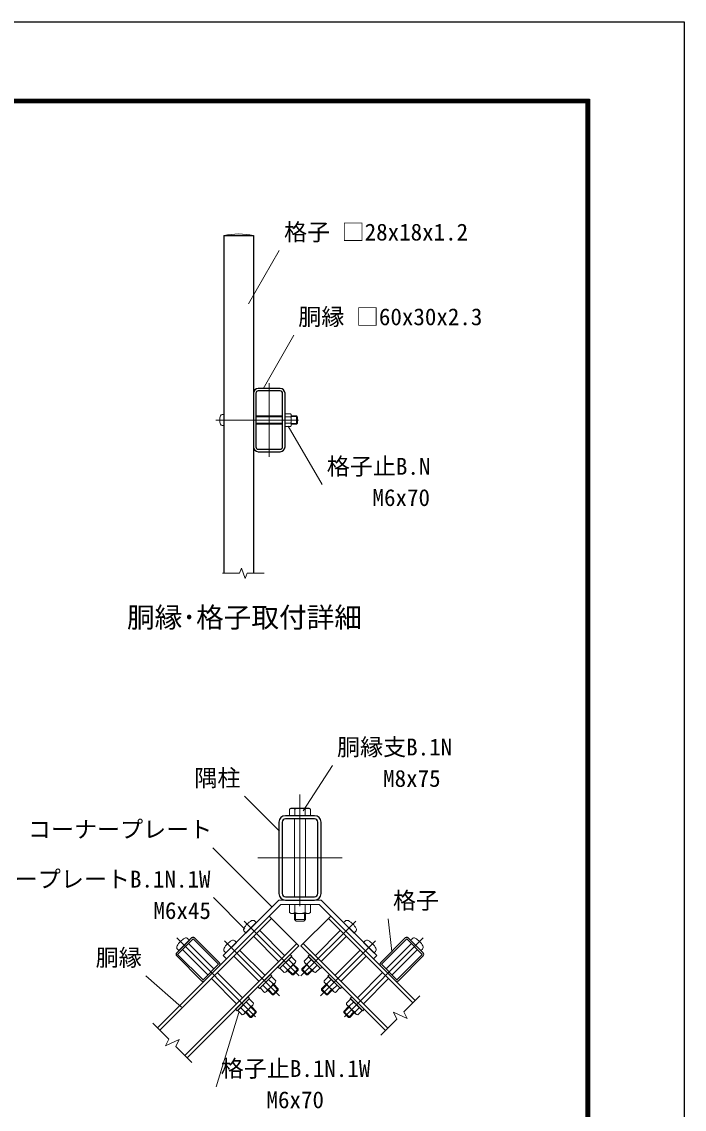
# Model space of a CAD drawing. Units: millimetres, scale not verified. Extents: x -4200 to 4200, y -2970 to 2970.
# Drawn here: x 2314 to 4200, y -126 to 2970 of the extents above; entities that cross this region are included whole.
import ezdxf
from ezdxf.enums import TextEntityAlignment as Align

# ---------------------------------------------------------------- set-up
doc = ezdxf.new("R2010")
doc.units = ezdxf.units.MM
doc.header["$LTSCALE"] = 10
doc.linetypes.add('USER1', pattern=[50.8, 31.75, -6.35, 6.35, -6.35])
for name, color, linetype, lineweight in [('0-0_D-TTL', 2, 'Continuous', 25), ('0-1_D-TTL-TXT', 7, 'Continuous', 25), ('0-2_D-BMK', 2, 'USER1', 13), ('0-4_D-STR1', 1, 'Continuous', 25), ('0-6_D-STR3', 3, 'Continuous', 13), ('0-8_D-STR-DIM', 7, 'Continuous', 13), ('0-B_D-STR-TXT', 7, 'Continuous', 13)]:
    doc.layers.add(name, color=color, linetype=linetype, lineweight=lineweight)
doc.styles.add('ＭＳ ゴシック', font='')
doc.styles.get('ＭＳ ゴシック').set_extended_font_data('MS Gothic')

msp = doc.modelspace()

# ---------------------------------------------------------------- linework, layer by layer
at = {"layer": '0-0_D-TTL'}
for points in [[(-4199.92, 2970), (4200.08, 2970), (4200.08, -2970), (-4199.92, -2970)], [(-3929.92, 2750), (3930.08, 2750), (3930.08, -2750), (-3929.92, -2750)], [(-3927.42, 2747.5), (3927.58, 2747.5), (3927.58, -2747.5), (-3927.42, -2747.5)], [(-3924.92, 2745), (3925.08, 2745), (3925.08, -2745), (-3924.92, -2745)], [(-3922.42, 2742.5), (3922.58, 2742.5), (3922.58, -2742.5), (-3922.42, -2742.5)], [(-3919.92, 2740), (3920.08, 2740), (3920.08, -2740), (-3919.92, -2740)]]:
    msp.add_lwpolyline(points, close=True, dxfattribs=at)
at = {"layer": '0-2_D-BMK'}
for p, q in [((3018.59, 1941.01), (3018.59, 1731.01)), ((2866.28, 1836.01), (3102.15, 1836.01)), ((3106.2, 769.57), (3106.2, 409.57)), ((2986.2, 589.57), (3226.2, 589.57)), ((3104.14, 253.24), (2947.61, 409.77)), ((3108.26, 253.24), (3264.79, 409.77)), ((2755.25, 361.71), (2985.55, 131.41)), ((3047.57, 196.67), (2891.04, 353.2)), ((3164.83, 196.67), (3321.36, 353.2)), ((3457.15, 361.71), (3226.85, 131.41))]:
    msp.add_line(p, q, dxfattribs=at)
at = {"layer": '0-4_D-STR1'}
for p, q in [((2889.59, 2361.01), (2889.59, 1399.91)), ((2889.59, 2361.01), (2973.59, 2361.01)), ((2973.59, 2361.01), (2973.59, 1399.91)), ((3049.79, 1926.01), (2987.39, 1926.01)), ((2973.59, 1912.21), (2973.59, 1759.81)), ((2980.49, 1912.21), (2980.49, 1759.81)), ((3049.79, 1919.11), (2987.39, 1919.11)), ((3056.69, 1759.81), (3056.69, 1912.21)), ((3063.59, 1759.81), (3063.59, 1912.21)), ((2987.39, 1752.91), (3049.79, 1752.91)), ((2987.39, 1746.01), (3049.79, 1746.01)), ((3046.2, 691.17), (3046.2, 487.97)), ((3055.4, 691.17), (3055.4, 487.97)), ((3147.8, 709.57), (3064.6, 709.57)), ((3147.8, 700.37), (3064.6, 700.37)), ((3157, 487.97), (3157, 691.17)), ((3166.2, 487.97), (3166.2, 691.17)), ((3064.6, 478.77), (3147.8, 478.77)), ((3064.6, 469.57), (3147.8, 469.57)), ((3018.48, 423.75), (2700.28, 105.55)), ((3024.99, 417.25), (2706.79, 99.05)), ((3103.33, 338.9), (3018.48, 423.75)), ((3109.07, 338.9), (3193.92, 423.75)), ((3187.41, 417.25), (3427.81, 176.84)), ((3193.92, 423.75), (3434.32, 183.35)), ((2755.44, 319.1), (2797.86, 361.53)), ((2778.63, 27.21), (3096.83, 345.4)), ((2806.35, 361.53), (2877.06, 290.81)), ((3355.97, 105), (3115.57, 345.4)), ((3406.05, 361.53), (3335.34, 290.81)), ((3456.96, 319.1), (3414.54, 361.53)), ((2826.15, 239.9), (2755.44, 310.61)), ((2785.14, 20.7), (3103.33, 338.9)), ((3349.47, 98.5), (3109.07, 338.9)), ((3386.25, 239.9), (3456.96, 310.61)), ((2877.06, 282.33), (2834.63, 239.9)), ((2876.78, 282.05), (2834.92, 240.19)), ((2876.78, 282.05), (2834.92, 240.19)), ((3335.34, 282.33), (3377.77, 239.9)), ((3335.62, 282.05), (3377.48, 240.19))]:
    msp.add_line(p, q, dxfattribs=at)
for points in [[(2802.11, 358.98), (2874.51, 286.57), (2830.39, 242.45), (2757.98, 314.86)], [(3410.29, 358.98), (3337.88, 286.57), (3382.01, 242.45), (3454.42, 314.86)]]:
    msp.add_lwpolyline(points, close=True, dxfattribs=at)
for centre, radius, start, end in [((2987.39, 1912.21), 13.8, 90, 180), ((3049.79, 1912.21), 13.8, 0, 90), ((2987.39, 1912.21), 6.9, 90, 180), ((3049.79, 1912.21), 6.9, 0, 90), ((2987.39, 1759.81), 13.8, 180, 270), ((2987.39, 1759.81), 6.9, 180, 270), ((3049.79, 1759.81), 6.9, 270, 0), ((3049.79, 1759.81), 13.8, 270, 0), ((3064.6, 691.17), 18.4, 90, 180), ((3064.6, 691.17), 9.2, 90, 180), ((3147.8, 691.17), 18.4, 0, 90), ((3147.8, 691.17), 9.2, 0, 90), ((3064.6, 487.97), 18.4, 180, 270), ((3064.6, 487.97), 9.2, 180, 270), ((3147.8, 487.97), 9.2, 270, 0), ((3147.8, 487.97), 18.4, 270, 0), ((2802.11, 357.28), 6, 45, 135), ((3410.29, 357.28), 6, 45, 135), ((2759.68, 314.86), 6, 135, 225), ((3452.72, 314.86), 6, 315, 45), ((2872.82, 286.57), 6, 315, 45), ((3339.58, 286.57), 6, 135, 225), ((2830.39, 244.15), 6, 225, 315), ((3382.01, 244.15), 6, 225, 315)]:
    msp.add_arc(centre, radius, start, end, dxfattribs=at)
at = {"layer": '0-6_D-STR3'}
for p, q in [((2885.01, 1851.76), (2889.59, 1851.76)), ((2889.59, 1851.76), (2889.59, 1820.26)), ((3056.69, 1848.01), (2980.49, 1848.01)), ((2980.49, 1845.01), (3056.69, 1845.01)), ((2980.49, 1827.01), (3056.69, 1827.01)), ((3063.59, 1854.01), (3063.59, 1818.01)), ((3063.59, 1854.01), (3080.04, 1854.01)), ((3063.59, 1845.01), (3080.04, 1845.01)), ((3063.59, 1827.01), (3080.04, 1827.01)), ((3080.6, 1853.17), (3081.59, 1851.47)), ((3081.59, 1851.47), (3081.59, 1820.55)), ((3081.59, 1848.01), (3095.99, 1848.01)), ((3081.59, 1845.76), (3098.24, 1845.76)), ((3095.99, 1848.01), (3099.59, 1844.41)), ((3095.99, 1848.01), (3095.99, 1824.01)), ((3095.99, 1824.01), (3099.59, 1827.61)), ((3099.59, 1844.41), (3099.59, 1827.61)), ((2885.01, 1820.26), (2889.59, 1820.26)), ((3056.69, 1824.01), (2980.49, 1824.01)), ((3063.59, 1818.01), (3080.04, 1818.01)), ((3080.6, 1818.84), (3081.59, 1820.55)), ((3081.59, 1826.26), (3098.24, 1826.26)), ((3081.59, 1824.01), (3095.99, 1824.01)), ((3081, 730.77), (3076.18, 727.99)), ((3076.18, 709.57), (3076.18, 727.99)), ((3131.4, 730.77), (3081, 730.77)), ((3091.19, 709.57), (3091.19, 727.99)), ((3121.21, 709.57), (3121.21, 727.99)), ((3131.4, 730.77), (3136.22, 727.99)), ((3136.22, 709.57), (3136.22, 727.99)), ((3136.22, 709.57), (3076.18, 709.57)), ((3090.2, 700.37), (3090.2, 478.77)), ((3122.2, 700.37), (3122.2, 478.77)), ((2887.81, 311.18), (3046.2, 469.57)), ((3046.2, 469.57), (3166.2, 469.57)), ((3166.2, 469.57), (3324.59, 311.18)), ((3051.5, 456.77), (3160.9, 456.77)), ((3076.18, 456.77), (3076.18, 433.67)), ((3076.18, 456.77), (3136.22, 456.77)), ((3076.18, 433.67), (3081.2, 430.77)), ((3091.19, 456.77), (3091.19, 433.67)), ((3121.21, 456.77), (3121.21, 433.67)), ((3136.22, 433.67), (3131.2, 430.77)), ((3136.22, 456.77), (3136.22, 433.67)), ((3160.9, 456.77), (3315.54, 302.13)), ((2952.15, 375.53), (2981.85, 405.22)), ((2977.53, 409.54), (2981.85, 405.22)), ((3081.2, 430.77), (3131.2, 430.77)), ((3090.2, 430.77), (3090.2, 414.37)), ((3090.2, 414.37), (3095, 409.57)), ((3122.2, 414.37), (3090.2, 414.37)), ((3093.2, 430.77), (3093.2, 411.37)), ((3117.4, 409.57), (3095, 409.57)), ((3122.2, 414.37), (3117.4, 409.57)), ((3119.2, 430.77), (3119.2, 411.37)), ((3122.2, 430.77), (3122.2, 414.37)), ((3234.87, 409.54), (3230.55, 405.22)), ((3260.24, 375.53), (3230.55, 405.22)), ((2947.84, 379.84), (2952.15, 375.53)), ((2991.05, 383.3), (3061.46, 312.89)), ((3221.35, 383.3), (3150.94, 312.89)), ((3264.56, 379.84), (3260.24, 375.53)), ((2791.5, 355.16), (2761.8, 325.46)), ((2787.18, 359.48), (2791.5, 355.16)), ((2788.53, 345.4), (2859.81, 274.13)), ((2895.59, 318.96), (2925.28, 348.66)), ((2920.97, 352.97), (2925.28, 348.66)), ((2974.07, 366.33), (3044.49, 295.92)), ((3238.32, 366.33), (3167.91, 295.92)), ((3291.43, 352.97), (3287.11, 348.66)), ((3316.81, 318.96), (3287.11, 348.66)), ((3423.87, 345.4), (3352.59, 274.13)), ((3425.22, 359.48), (3420.9, 355.16)), ((3420.9, 355.16), (3450.6, 325.46)), ((2757.48, 329.78), (2761.8, 325.46)), ((2771.56, 328.43), (2842.84, 257.16)), ((2891.27, 323.28), (2895.59, 318.96)), ((2917.51, 309.76), (2987.92, 239.35)), ((2934.48, 326.74), (3004.89, 256.32)), ((3277.92, 326.74), (3207.51, 256.32)), ((3294.89, 309.76), (3224.48, 239.35)), ((3324.59, 311.18), (3315.54, 302.13)), ((3321.13, 323.28), (3316.81, 318.96)), ((3440.84, 328.43), (3369.56, 257.16)), ((3454.92, 329.78), (3450.6, 325.46)), ((3049.17, 275.68), (3081.7, 308.21)), ((3069.75, 271.37), (3057.3, 283.81)), ((3067.32, 265.55), (3092.15, 290.38)), ((3086.01, 287.63), (3073.56, 300.08)), ((3081.7, 308.21), (3094.14, 295.76)), ((3086.36, 284.59), (3101.07, 269.88)), ((3088.06, 286.29), (3101.07, 273.28)), ((3124.34, 286.29), (3111.33, 273.28)), ((3126.04, 284.59), (3113.02, 271.58)), ((3130.7, 308.21), (3118.26, 295.76)), ((3145.08, 265.55), (3120.25, 290.38)), ((3126.39, 287.63), (3138.83, 300.08)), ((3163.23, 275.68), (3130.7, 308.21)), ((3142.65, 271.37), (3155.1, 283.81)), ((2870.84, 263.1), (2942.68, 191.25)), ((2992.6, 219.11), (3025.13, 251.64)), ((3025.13, 251.64), (3037.57, 239.2)), ((3049.17, 275.68), (3061.61, 263.24)), ((3071.09, 269.32), (3084.1, 256.31)), ((3072.79, 271.02), (3087.49, 256.31)), ((3084.1, 256.31), (3101.07, 273.28)), ((3087.49, 256.31), (3084.1, 256.31)), ((3087.49, 256.31), (3101.07, 269.88)), ((3101.07, 269.88), (3101.07, 273.28)), ((3128.3, 256.31), (3111.33, 273.28)), ((3111.33, 269.88), (3111.33, 273.28)), ((3124.9, 256.31), (3111.33, 269.88)), ((3124.9, 256.31), (3128.3, 256.31)), ((3139.61, 271.02), (3126.6, 258)), ((3141.31, 269.32), (3128.3, 256.31)), ((3163.23, 275.68), (3150.78, 263.24)), ((3187.27, 251.64), (3174.83, 239.2)), ((3219.8, 219.11), (3187.27, 251.64)), ((3219.8, 219.11), (3187.27, 251.64)), ((3341.56, 263.1), (3269.72, 191.25)), ((2853.87, 246.13), (2925.71, 174.28)), ((2992.6, 219.11), (3005.05, 206.67)), ((3013.18, 214.8), (3000.73, 227.25)), ((3010.75, 208.98), (3035.58, 233.81)), ((3029.44, 231.06), (3017, 243.51)), ((3029.79, 228.02), (3044.5, 213.32)), ((3031.49, 229.72), (3044.5, 216.71)), ((3180.91, 229.72), (3167.9, 216.71)), ((3182.6, 228.02), (3167.9, 213.32)), ((3201.65, 208.98), (3176.82, 233.81)), ((3182.96, 231.06), (3195.4, 243.51)), ((3199.22, 214.8), (3211.67, 227.25)), ((3219.8, 219.11), (3207.35, 206.67)), ((3358.53, 246.13), (3286.69, 174.28)), ((2961.49, 188), (2973.93, 175.56)), ((3014.52, 212.75), (3027.53, 199.74)), ((3016.22, 214.45), (3030.93, 199.74)), ((3027.53, 199.74), (3044.5, 216.71)), ((3030.93, 199.74), (3027.53, 199.74)), ((3030.93, 199.74), (3044.5, 213.32)), ((3044.5, 213.32), (3044.5, 216.71)), ((3184.87, 199.74), (3167.9, 216.71)), ((3167.9, 213.32), (3167.9, 216.71)), ((3181.47, 199.74), (3167.9, 213.32)), ((3196.18, 214.45), (3181.47, 199.74)), ((3181.47, 199.74), (3184.87, 199.74)), ((3197.88, 212.75), (3184.87, 199.74)), ((3250.91, 188), (3238.47, 175.56)), ((2949.54, 151.16), (2937.09, 163.61)), ((2971.62, 169.85), (2946.79, 145.02)), ((2965.8, 167.42), (2953.36, 179.87)), ((2966.16, 164.38), (2981.43, 149.11)), ((2967.85, 166.08), (2981.43, 152.5)), ((3244.55, 166.08), (3230.97, 152.5)), ((3246.24, 164.38), (3232.67, 150.81)), ((3240.77, 169.85), (3265.61, 145.02)), ((3246.6, 167.42), (3259.04, 179.87)), ((3262.86, 151.16), (3275.31, 163.61)), ((2950.88, 149.11), (2964.46, 135.53)), ((2952.58, 150.81), (2967.85, 135.53)), ((2981.43, 152.5), (2964.46, 135.53)), ((2967.85, 135.53), (2964.46, 135.53)), ((2981.43, 149.11), (2967.85, 135.53)), ((2981.43, 149.11), (2981.43, 152.5)), ((3230.97, 152.5), (3247.94, 135.53)), ((3230.97, 149.11), (3230.97, 152.5)), ((3230.97, 149.11), (3244.55, 135.53)), ((3244.55, 135.53), (3247.94, 135.53)), ((3259.82, 150.81), (3246.24, 137.23)), ((3261.52, 149.11), (3247.94, 135.53))]:
    msp.add_line(p, q, dxfattribs=at)
for points in [[(2887.81, 311.18), (2896.86, 302.13), (3051.5, 456.77)], [(2961.49, 188), (2928.96, 155.47), (2941.41, 143.03)], [(3250.91, 188), (3283.44, 155.47), (3270.99, 143.03)]]:
    msp.add_lwpolyline(points, dxfattribs=at)
for points in [[(3083.11, 309.62), (3078.59, 314.15), (3043.23, 278.79), (3047.76, 274.27)], [(3133.81, 314.15), (3129.29, 309.62), (3164.64, 274.27), (3169.17, 278.79)], [(3026.54, 253.05), (3022.02, 257.58), (2986.66, 222.23), (2991.19, 217.7)], [(3190.38, 257.58), (3185.86, 253.05), (3221.21, 217.7), (3225.74, 222.23)], [(2962.9, 189.42), (2958.38, 193.94), (2923.02, 158.59), (2927.55, 154.06)], [(3249.5, 189.42), (3254.02, 193.94), (3289.38, 158.59), (3284.85, 154.06)]]:
    msp.add_lwpolyline(points, close=True, dxfattribs=at)
for centre, radius, start, end in [((2931.59, 2179.66), 186.15, 76.9604, 103.0396), ((2919.89, 1836.01), 42, 163.92714, 196.07286), ((2885.01, 1846.06), 5.7, 90, 163.92714), ((3074.26, 1849.51), 7.33, 322.12109, 37.87891), ((3074.26, 1822.51), 7.33, 322.12109, 37.87891), ((3054.59, 1836.01), 27, 340.52876, 19.47124), ((2885.01, 1825.96), 5.7, 196.07286, 270), ((3083.68, 717.02), 13.29, 55.61585, 124.38415), ((3106.2, 680.63), 49.68, 72.4121, 107.5879), ((3128.72, 717.02), 13.29, 55.61585, 124.38415), ((3083.68, 444.64), 13.29, 235.61585, 304.38416), ((3106.2, 481.03), 49.68, 252.4121, 287.5879), ((3128.72, 444.64), 13.29, 235.61586, 304.38414), ((2995.57, 361.81), 56, 118.92714, 151.07286), ((2972.16, 404.17), 7.6, 45, 118.92714), ((3240.24, 404.17), 7.6, 61.07286, 135), ((3216.83, 361.81), 56, 28.92714, 61.07286), ((2953.21, 385.22), 7.6, 151.07286, 225), ((3259.19, 385.22), 7.6, 315, 28.92714), ((2805.22, 311.74), 56, 118.92714, 151.07286), ((2781.81, 354.11), 7.6, 45, 118.92714), ((2939, 305.24), 56, 118.92714, 151.07286), ((2915.59, 347.6), 7.6, 45, 118.92714), ((3296.81, 347.6), 7.6, 61.07286, 135), ((3273.4, 305.24), 56, 28.92714, 61.07286), ((3430.59, 354.11), 7.6, 61.07286, 135), ((3407.18, 311.74), 56, 28.92714, 61.07286), ((2762.86, 335.16), 7.6, 151.07286, 225), ((2896.64, 328.65), 7.6, 151.07286, 225), ((3315.76, 328.65), 7.6, 315, 28.92714), ((3449.54, 335.16), 7.6, 315, 28.92714), ((3059.24, 298.13), 28.75, 291.42363, 338.57637), ((3086.1, 295.68), 8.05, 269.39087, 0.60913), ((3126.3, 295.68), 8.05, 179.39087, 270.60913), ((3153.15, 298.13), 28.75, 201.42363, 248.57637), ((3061.66, 271.32), 8.09, 269.68187, 0.31813), ((3150.74, 271.32), 8.09, 179.68187, 270.31813), ((3002.68, 241.57), 28.75, 291.42363, 338.57637), ((3029.53, 239.11), 8.05, 269.39087, 0.60913), ((3182.87, 239.11), 8.05, 179.39087, 270.60913), ((3209.72, 241.57), 28.75, 201.42363, 248.57637), ((3005.09, 214.76), 8.09, 269.68187, 0.31813), ((3207.31, 214.76), 8.09, 179.68187, 270.31813), ((2939.04, 177.93), 28.75, 291.42363, 338.57637), ((2965.85, 175.51), 8.09, 269.68187, 0.31813), ((3246.55, 175.51), 8.09, 179.68187, 270.31813), ((3273.36, 177.93), 28.75, 201.42363, 248.57637), ((2941.49, 151.08), 8.05, 269.39087, 0.60913), ((3270.91, 151.08), 8.05, 179.39087, 270.60913)]:
    msp.add_arc(centre, radius, start, end, dxfattribs=at)
at = {"layer": '0-8_D-STR-DIM'}
for p, q in [((2885.94, 1399.91), (2934.26, 1399.91)), ((2939.68, 1414.78), (2934.26, 1399.91)), ((2950.5, 1385.05), (2939.68, 1414.78)), ((2955.91, 1399.91), (2950.5, 1385.05)), ((2955.91, 1399.91), (3004.23, 1399.91)), ((3402.1, 151.13), (3447.65, 196.68)), ((3336.13, 85.16), (3381.69, 130.72)), ((3372.78, 149.84), (3381.69, 130.72)), ((3411.01, 132.01), (3372.78, 149.84)), ((3402.1, 151.13), (3411.01, 132.01)), ((2732.51, 73.33), (2686.95, 118.89)), ((2732.51, 73.33), (2723.59, 54.21)), ((2723.59, 54.21), (2761.83, 72.04)), ((2761.83, 72.04), (2752.91, 52.92)), ((2798.47, 7.36), (2752.91, 52.92))]:
    msp.add_line(p, q, dxfattribs=at)
at = {"layer": '0-B_D-STR-TXT'}
for p, q in [((3047.39, 2319.05), (2959.39, 2166.64)), ((3088.94, 2077.57), (3000.95, 1925.16)), ((3169.06, 1652.11), (3072.66, 1819.07)), ((3199.22, 852.6), (3115.65, 723.03)), ((2947.86, 765), (3047.55, 665.3)), ((2858.24, 618.17), (3025.11, 451.31)), ((2860, 476.34), (2949.6, 386.74)), ((3357.49, 416.1), (3367.99, 323.24)), ((2667.78, 253.26), (2769.11, 164.29)), ((2867.21, -62.37), (2932.2, 149.74))]:
    msp.add_line(p, q, dxfattribs=at)

# ---------------------------------------------------------------- texts
at = {"layer": '0-1_D-TTL-TXT', "style": 'ＭＳ ゴシック'}
msp.add_text('胴縁･格子取付詳細', height=57.7, dxfattribs=at).set_placement((2613.72, 1228.11), align=Align.BOTTOM_LEFT)
at = {"layer": '0-B_D-STR-TXT', "style": 'ＭＳ ゴシック'}
for s, p in [('格子 □28x18x1.2', (3060.84, 2332.77)), ('胴縁 □60x30x2.3', (3101.39, 2091.54)), ('格子止B.N', (3182.51, 1665.83)), ('M6x70', (3312.74, 1576.85)), ('胴縁支B.1N', (3211.67, 866.57)), ('隅柱', (2805.46, 778.6)), ('M8x75', (3342.91, 777.35)), ('コーナープレート', (2331.69, 632.37)), ('コーナープレートB.1N.1W', (2097.55, 490.54)), ('格子', (3370.94, 429.82)), ('M6x45', (2689.09, 401.09)), ('胴縁', (2524.63, 267.24)), ('格子止B.1N.1W', (2880.66, -48.65)), ('M6x70', (3010.9, -137.62))]:
    msp.add_text(s, height=48.09, dxfattribs=at).set_placement(p, align=Align.BOTTOM_LEFT)

doc.saveas('drawing.dxf')
